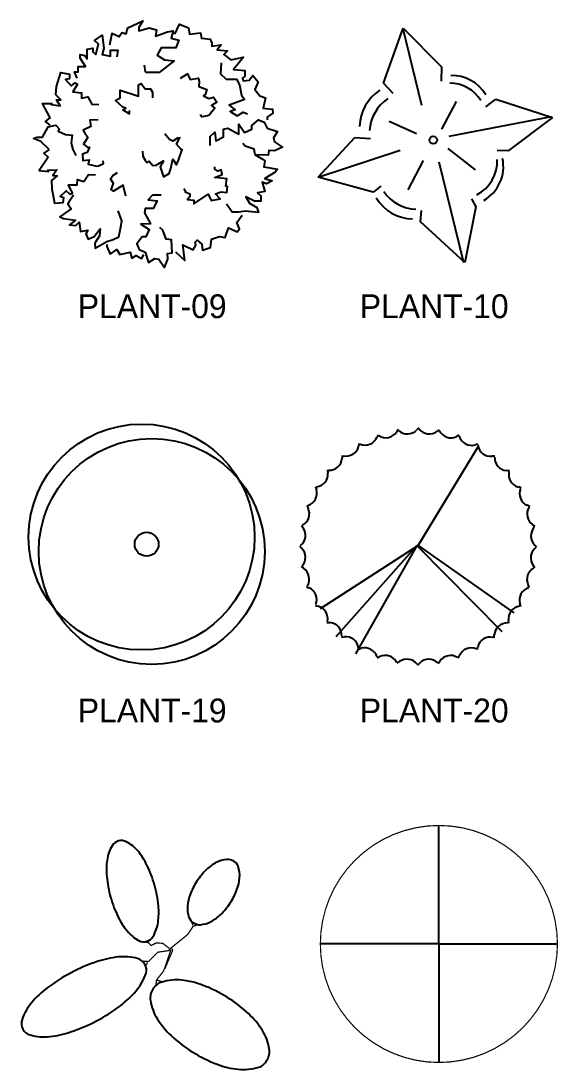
# Model space of a CAD drawing. Extents: x 7.4 to 18.5, y -3.8 to 7.
# Drawn here: x 16.277 to 18.531, y 1.655 to 6.059 of the extents above; entities that cross this region are included whole.
import ezdxf

# ---------------------------------------------------------------- set-up
doc = ezdxf.new("R2010")
doc.units = 0
doc.header["$MEASUREMENT"] = 0
doc.layers.get('0').update_dxf_attribs({"linetype": 'CONTINUOUS'})
doc.layers.add('49', color=1, linetype='CONTINUOUS')
doc.layers.add('51', color=3, linetype='CONTINUOUS')
doc.styles.get("Standard").update_dxf_attribs({"font": 'hand1.shx'})

# ---------------------------------------------------------------- blocks, each defined once
blk = doc.blocks.new('TREE-13')
for points in [[(-21.55, 67.39), (-19.58, 66.68), (-18.68, 69.81), (-10.83, 73.35), (-12.85, 70.01), (-12.85, 68.14), (-7.46, 69.81), (-3.65, 68.77), (-4.1, 65.43), (2.19, 67.72), (5.1, 68.14), (3.98, 64.39), (8.02, 63.35), (6.45, 59.19), (-1.18, 59.19), (-3.2, 55.44), (0.62, 52.94), (5.55, 52.53), (-2.3, 46.28), (-9.03, 46.28), (-9.48, 46.7), (-9.93, 50.24)], [(6, 66.48), (8.47, 71.68), (13.18, 69.81), (13.63, 66.48), (19.46, 67.1), (19.91, 64.39), (24.4, 63.77), (25.3, 61.69), (25.3, 60.23), (30.23, 60.85), (28.21, 58.15), (33.6, 57.73), (31.58, 55.86), (35.35, 53.05)], [(-45.27, 43.31), (-46.62, 46.64), (-44.6, 46.64), (-44.6, 49.55), (-40.78, 49.55), (-43.7, 53.92), (-43.7, 55.8), (-41.23, 55.17), (-39.89, 53.51), (-39.89, 58.5), (-36.97, 59.13), (-36.97, 57.25), (-35.4, 55.8), (-34.05, 61.21), (-36.07, 63.08), (-32.03, 66), (-31.59, 61.83), (-31.14, 59.13), (-32.03, 55.8), (-27.77, 54.96), (-27.77, 58.09), (-23.96, 58.09), (-24.41, 54.55)], [(-21.55, 67.39), (-23.22, 65.01), (-26.99, 66.85), (-28.3, 60.72)], [(30.32, 51.33), (29.87, 45.71), (32.79, 42.79), (38.31, 42.79), (39.88, 39.87), (40.94, 34.53), (42.51, 32.24), (34.39, 29.17), (37.5, 26.76), (35.03, 25.93), (38.56, 23.61), (41.69, 25.58), (44.07, 24.69)], [(35.35, 53.05), (41.87, 54.3), (36.68, 48), (42.6, 47.36), (42.6, 44.48), (41.48, 43.36), (41.8, 41.92), (45, 42.4), (46.92, 44.8), (49.63, 41.45), (47.88, 37.45), (50.56, 34.08), (53.42, 32.98), (52.19, 27.7), (53.47, 27.54), (57.15, 27.06), (57.31, 24.99), (54.43, 22.91), (54.41, 21.49)], [(-59.34, 18.66), (-61.81, 20.74), (-59.34, 22.62), (-63.38, 30.11), (-58.45, 30.11), (-58.9, 29.49), (-54.18, 28.86), (-55.98, 31.99), (-53.73, 31.99), (-56.43, 34.69), (-55.98, 39.06), (-53.73, 46.35), (-49.25, 45.52), (-49.25, 43.02), (-51.27, 42.6), (-48.35, 39.27), (-46.33, 40.94), (-44.98, 40.31), (-47.45, 36.15), (-42.96, 35.73), (-42.96, 32.82), (-39.6, 33.65), (-37.58, 29.7), (-33.89, 29.55)], [(8.96, 43.3), (12.59, 45.58), (13.05, 44.64), (14.07, 42.6), (18.45, 43.39), (18.79, 41.69), (18.61, 39.04), (22.71, 37.37), (21.83, 34.6), (21.03, 34.2), (23.75, 32.77), (26.15, 33.5), (28.04, 30.72), (25.12, 29.03), (26.85, 27.57), (23.88, 23.99), (23.07, 23.59), (20.09, 23.03), (19.44, 24.33)], [(-17.93, 26.42), (-17.93, 24.76), (-21.29, 26.84), (-19.72, 27.67), (-21.29, 28.09), (-25.11, 31.63), (-22.64, 33.09), (-22.64, 37.04), (-12.99, 33.92), (-12.99, 39.96), (-11.65, 40.58), (-9.63, 37.87), (-6.71, 37.87), (-5.81, 36), (-5.81, 33.09)], [(-59.95, 5.95), (-64.28, 10.13), (-68.09, 11.79), (-66.3, 12.42), (-63.38, 12.42), (-60.47, 17.83), (-56.43, 18.66), (-54.63, 16.79), (-55.08, 15.54), (-51.27, 13.87), (-47.9, 13.46), (-48.35, 9.29), (-47.45, 5.96), (-45.88, 2.84)], [(-34.25, 21.59), (-38.53, 21.3), (-38.36, 20.27), (-37.98, 18.01), (-41.98, 16.08), (-41.26, 14.51), (-39.56, 12.47), (-41.89, 8.71), (-39.55, 6.99), (-38.67, 7.13), (-40.03, 4.38), (-42.39, 3.56), (-42.29, 0.2), (-38.93, 0.55), (-39.47, -1.65), (-34.96, -2.8), (-34.08, -2.65), (-31.34, -1.35), (-31.58, 0.09)], [(24.51, 8.17), (24.51, 12.75), (26.98, 15.04), (27.43, 10.46), (31.47, 12.54), (31.47, 16.71), (33.71, 17.12), (39.54, 14), (39.54, 19.2), (42.46, 14.83), (46.27, 16.71), (46.27, 18.58), (49.86, 21.49), (52.78, 20.24), (54.35, 17.12), (59.74, 15.46), (57.72, 12.13), (58.17, 10.04), (62.43, 7.13), (58.17, 5.26), (55.25, 5.46), (54.8, 2.97), (48.07, 3.17), (47.62, 6.09), (42.91, 7.75), (41.56, 9.21)], [(-10.97, 5.1), (-10.85, 2.54), (-9.56, 0.44), (-8.74, -0.9), (-7.5, -0.14), (-5.61, -2.4), (-3.72, -2.29), (0, 0), (-1.72, -3.17), (0.04, -8.41), (3.06, -6.55), (3.89, -3.93), (4.84, 0.87), (6.9, -2.07), (7.85, 0.35), (9.75, 6), (9.4, 5.79), (6.86, 8.71), (8.64, 12.17), (7.34, 11.9), (4.86, 10.37), (3.15, 11.16), (1.27, 13.43), (0.8, 14.19)], [(-59.95, 5.95), (-62.6, 4.11), (-60.33, 2.01), (-65.06, -5.07), (-60.14, -5.54), (-60.53, -4.87), (-55.78, -4.7), (-57.86, -7.64), (-55.63, -7.85), (-58.57, -10.29), (-58.54, -14.68), (-57, -22.15), (-52.45, -21.75), (-52.21, -19.26), (-54.18, -18.65), (-50.96, -15.61), (-49.11, -17.46), (-47.71, -16.97), (-49.77, -12.59), (-45.27, -12.6), (-44.99, -9.7), (-41.72, -10.85), (-39.33, -7.1), (-35.51, -7.31)], [(48.07, 3.17), (52.22, 0.69), (53.12, 0.06), (52.67, -3.06), (59.85, -4.31), (58.5, -5.97), (53.12, -9.3), (56.93, -10.35), (54.02, -12.01), (51.77, -11.18), (53.12, -15.97), (49.3, -16.8), (51.1, -18.26), (51.1, -21.17), (47.73, -21.17), (43.25, -18.88), (45.04, -22.21), (48.86, -24.5), (49.75, -27), (42.8, -26.38), (39.43, -26.79), (36.07, -26.79), (33.08, -22.63)], [(10.76, -14.51), (11.41, -15.56), (11.41, -16.19), (13.87, -17.23), (13.87, -18.9), (12.53, -20.14), (15.89, -20.56), (15.89, -22.43), (23.52, -17.44), (25.09, -20.77), (29.8, -19.94), (27.34, -17.23), (30.25, -16.19), (33.17, -16.61), (33.62, -13.48), (32.72, -13.27), (33.17, -9.32), (26.89, -8.69), (30.7, -7.03), (30.25, -4.74), (28.46, -5.36), (26.89, -4.32), (26.89, -3.07)], [(-19.71, -18.49), (-21.05, -12.7), (-26.23, -15.81), (-27.45, -14.98), (-26.17, -11.85), (-27.67, -9.35), (-26.53, -7.62), (-24.03, -6.12)], [(-47.09, -18.01), (-49.5, -21.53), (-50.06, -22.47), (-48.35, -25.12), (-54.35, -29.25), (-52.44, -30.2), (-46.15, -30.99), (-49.19, -33.52), (-45.84, -33.82), (-44.15, -32.13), (-43.38, -37.04), (-39.56, -36.21), (-40.59, -38.28), (-39.37, -40.93), (-36.31, -39.53), (-33.19, -35.57), (-33.43, -39.35), (-35.94, -43.02), (-35.72, -45.67), (-29.65, -42.2), (-26.42, -41.17), (-23.36, -39.77), (-22.18, -33.73), (-21.74, -31.47), (-23.68, -26.17)], [(-1.12, -17.89), (-5.7, -17.97), (-7.94, -20.47), (-3.36, -20.84), (-5.37, -24.92), (-9.53, -24.99), (-9.91, -27.24), (-6.69, -33.02), (-11.9, -33.1), (-7.48, -35.95), (-9.29, -39.79), (-11.16, -39.82), (-14.01, -43.46), (-12.72, -46.36), (-9.57, -47.88), (-7.81, -53.23), (-4.52, -51.16), (-2.43, -51.57), (0.56, -55.78), (2.36, -51.49), (2.1, -48.58), (4.59, -48.09), (4.27, -41.36), (1.35, -40.96), (-0.39, -36.28), (-1.87, -34.96)], [(6.35, -47.59), (11.21, -52.12), (10.17, -44.02), (15.52, -46.63), (17.05, -44.19), (16.69, -42.65), (17.73, -41.6), (20.18, -43.71), (20.53, -46.76), (24.62, -45.36), (25.26, -41.05), (29.32, -39.62), (32.33, -40.21), (34.1, -35.09), (35.27, -35.64), (38.63, -37.19), (39.87, -35.51), (38.54, -32.22), (41.32, -28.4)], [(-29.65, -43.75), (-29.65, -44.9), (-27.88, -48.91), (-24.42, -46.36), (-22.78, -49.09), (-17.5, -47.81), (-16.59, -50.91), (-14.22, -49.63), (-11.49, -51.09), (-10.27, -49.06)]]:
    blk.add_lwpolyline(points)
blk = doc.blocks.new('DECIDUOUS_-_16')
at = {"xscale": 0.00801, "yscale": 0.00801, "zscale": 0.00801}
blk.add_blockref('TREE-13', (0.0001, -0.1093), dxfattribs=at)
blk = doc.blocks.new('CONIFER-16')
blk.add_blockref('DECIDUOUS_-_16', (0.0213, -0.01))
blk = doc.blocks.new('CONIFER-18')
blk.add_blockref('CONIFER-16', (0.0157, 0.0564))
blk = doc.blocks.new('PLANT-09')
blk.add_blockref('CONIFER-18', (-0.0024, -0.0456))
blk = doc.blocks.new('CONIFER-09')
at = {"layer": '49', "color": 7, "ltscale": 0.037037}
for p, q in [((0.0392, 0.0504), (0.1011, 0.1667)), ((-0.0668, 0.0309), (-0.1806, 0.0819)), ((0.0648, -0.0314), (0.1794, -0.1203)), ((-0.0384, -0.0807), (-0.1023, -0.205))]:
    blk.add_line(p, q, dxfattribs=at)
at = {"layer": '51', "color": 7, "ltscale": 0.037037}
for p, q in [((-0.2049, 0.2439), (-0.1226, 0.4749)), ((-0.1226, 0.4749), (0.0386, 0.3126)), ((-0.0435, 0.1501), (-0.1218, 0.4712)), ((0.0386, 0.3126), (0.0368, 0.2514)), ((-0.1647, 0.1995), (-0.2049, 0.2439)), ((0.2239, 0.1443), (0.2662, 0.1764)), ((0.2662, 0.1764), (0.5037, 0.0994)), ((0.4993, 0.1022), (0.0689, 0.0189)), ((0.5037, 0.0994), (0.3177, -0.0404)), ((-0.4792, -0.1511), (-0.3258, 0.0157)), ((-0.3258, 0.0157), (-0.2601, 0.0112)), ((-0.4756, -0.1503), (-0.1354, -0.0374)), ((0.3177, -0.0404), (0.2718, -0.0391)), ((0.1323, -0.5108), (0.028, -0.0889)), ((-0.2485, -0.2144), (-0.4792, -0.1511)), ((-0.2163, -0.1883), (-0.2485, -0.2144)), ((0.1643, -0.2415), (0.1831, -0.2753)), ((-0.0502, -0.3381), (-0.0453, -0.2914)), ((0.1831, -0.2753), (0.1359, -0.51)), ((0.1359, -0.51), (-0.0502, -0.3381))]:
    blk.add_line(p, q, dxfattribs=at)
blk.add_circle((0.0037, 0.0046), 0.0158, dxfattribs=at)
for centre, radius, start, end in [((0.083, 0.1126), 0.163, 29.8913, 92.0744), ((0.0716, 0.0904), 0.1537, 31.2355, 89.6031), ((-0.1145, 0.055), 0.1911, 123.8656, 177.884), ((-0.0854, 0.0323), 0.1787, 124.599, 176.0357), ((0.1137, -0.084), 0.159, 297.5466, 2.5515), ((0.1339, -0.1068), 0.1641, 299.7718, 12.1796), ((-0.0664, -0.1205), 0.1648, 213.7544, 268.949), ((-0.0789, -0.1428), 0.1836, 211.3063, 268.6343)]:
    blk.add_arc(centre, radius, start, end, dxfattribs=at)
blk = doc.blocks.new('PLANT-10')
blk.add_blockref('CONIFER-09', (-0.0039, -0.0257))
blk = doc.blocks.new('DEC-S13')
at = {"color": 0}
for centre, radius in [((-0.0212, 0.0303), 0.4742), ((0.0212, -0.0303), 0.4742), ((0, 0), 0.0501)]:
    blk.add_circle(centre, radius, dxfattribs=at)
at = {"color": 0, "flags": 1}
for tag, p in [('SIZE', (0, 0)), ('ITEM', (0, -0.0706))]:
    blk.add_attdef(tag, p, '', height=0.0412, dxfattribs=at)
blk = doc.blocks.new('DECIDUOUS-10')
blk.add_blockref('DEC-S13', (0, 0.0059))
blk = doc.blocks.new('PLANT-19')
blk.add_blockref('DECIDUOUS-10', (-0.0156, -0.0087))
blk = doc.blocks.new('DEC-S17')
at = {"color": 0}
for p, q in [((-0.1506, 0.4859), (-0.1556, 0.4748)), ((-0.0667, 0.508), (-0.0735, 0.4979)), ((0.0199, 0.5152), (0.0113, 0.5065)), ((0.1063, 0.5072), (0.0964, 0.5001)), ((-0.2295, 0.4496), (-0.2325, 0.4378)), ((0.1901, 0.4844), (0.1791, 0.4791)), ((0.2686, 0.4474), (0.2569, 0.4441)), ((-0.3008, 0.4001), (-0.3017, 0.3879)), ((0.0177, 0.0221), (0.2703, 0.438)), ((0.3395, 0.3972), (0.3274, 0.396)), ((-0.3625, 0.339), (-0.3613, 0.3268)), ((0.4006, 0.3356), (0.3885, 0.3365)), ((-0.4126, 0.2681), (-0.4093, 0.2563)), ((0.4501, 0.2642), (0.4383, 0.2673)), ((-0.4496, 0.1895), (-0.4443, 0.1786)), ((0.4864, 0.1854), (0.4753, 0.1904)), ((-0.4724, 0.1058), (-0.4654, 0.0959)), ((0.5085, 0.1014), (0.4985, 0.1083)), ((-0.4804, 0.0193), (-0.4717, 0.0108)), ((0.0177, 0.0221), (-0.3942, -0.2448)), ((0.0122, 0.0221), (-0.3283, -0.3625)), ((0.0122, 0.0221), (-0.2459, -0.4331)), ((0.0122, 0.0221), (0.3691, -0.339)), ((0.0177, 0.0221), (0.4186, -0.2605)), ((0.5157, 0.0149), (0.507, 0.0234)), ((-0.4732, -0.0672), (-0.4632, -0.0741)), ((0.5078, -0.0715), (0.5007, -0.0616)), ((-0.4511, -0.1512), (-0.44, -0.1562)), ((0.4849, -0.1553), (0.4797, -0.1443)), ((-0.4148, -0.23), (-0.403, -0.233)), ((0.4479, -0.2338), (0.4446, -0.2221)), ((-0.3653, -0.3013), (-0.3531, -0.3023)), ((0.3978, -0.3047), (0.3966, -0.2926)), ((-0.3042, -0.363), (-0.2921, -0.3618)), ((0.3361, -0.3658), (0.3371, -0.3537)), ((-0.2333, -0.4131), (-0.2215, -0.4098)), ((0.2648, -0.4153), (0.2678, -0.4035)), ((-0.1548, -0.4501), (-0.1438, -0.4449)), ((-0.071, -0.473), (-0.0611, -0.4659)), ((0.0155, -0.4809), (0.024, -0.4722)), ((0.102, -0.4738), (0.1089, -0.4637)), ((0.1859, -0.4517), (0.191, -0.4406))]:
    blk.add_line(p, q, dxfattribs=at)
for centre, start, end in [((-0.1183, 0.5286), 237.307, 325.6422), ((-0.0275, 0.5444), 227.307, 315.6422), ((0.0648, 0.5442), 217.307, 305.6422), ((0.1556, 0.5281), 207.307, 295.6422), ((-0.2051, 0.4972), 247.307, 335.6422), ((0.2422, 0.4963), 197.307, 285.6422), ((0.322, 0.4501), 187.307, 275.6422), ((-0.2851, 0.4512), 257.307, 345.6422), ((-0.3558, 0.3921), 267.307, 355.6422), ((0.3926, 0.3906), 177.307, 265.6422), ((-0.4153, 0.3215), 277.307, 5.6422), ((0.4518, 0.3198), 167.307, 255.6422), ((-0.4615, 0.2417), 287.307, 15.6422), ((0.4977, 0.2399), 157.307, 245.6422), ((-0.4933, 0.1551), 297.307, 25.6422), ((0.5291, 0.1531), 147.307, 235.6422), ((-0.5095, 0.0643), 307.307, 35.6422), ((0.545, 0.0622), 137.307, 225.6422), ((-0.5096, -0.028), 317.307, 45.6422), ((0.5448, -0.03), 127.307, 215.6422), ((-0.4938, -0.1189), 327.307, 55.6422), ((0.5286, -0.1208), 117.307, 205.6422), ((-0.4624, -0.2056), 337.307, 65.6422), ((0.4969, -0.2075), 107.307, 195.6422), ((-0.4164, -0.2856), 347.307, 75.6422), ((0.4506, -0.2873), 97.307, 185.6422), ((-0.3573, -0.3564), 357.307, 85.6422), ((0.3912, -0.3578), 87.307, 175.6422), ((-0.2867, -0.4158), 7.307, 95.6422), ((0.3204, -0.417), 77.307, 165.6422), ((-0.2069, -0.4621), 17.307, 105.6422), ((-0.1203, -0.4938), 27.307, 115.6422), ((0.1537, -0.4943), 57.307, 145.6422), ((0.2404, -0.4629), 67.307, 155.6422), ((-0.0295, -0.51), 37.307, 125.6422), ((0.0628, -0.5102), 47.307, 135.6422)]:
    blk.add_arc(centre, 0.0543, start, end, dxfattribs=at)
blk = doc.blocks.new('DECIDUOUS-11')
blk.add_blockref('DEC-S17', (-0.0118, 0))
blk = doc.blocks.new('PLANT-20')
blk.add_blockref('DECIDUOUS-11', (0.0127, -0.0633))
blk = doc.blocks.new('PERENNIAL-5')
at = {"color": 0}
for points in [[(-0.2137, 0.2393, 0.044807), (-0.1819, 0.1559, 0.058306), (-0.1448, 0.0981, 0.100385), (-0.0934, 0.0562, 0.222738), (-0.0623, 0.0548, 0.191939), (-0.0355, 0.0754, 0.100385), (-0.0147, 0.1348, 0.058306), (-0.0132, 0.2035, 0.044807), (-0.0297, 0.2912, 0.044807), (-0.0615, 0.3746, 0.058306), (-0.0986, 0.4324, 0.100385), (-0.1474, 0.4722, 0.191939), (-0.181, 0.4757, 0.191939), (-0.2078, 0.4552, 0.100385), (-0.2287, 0.3958, 0.058306), (-0.2301, 0.3271, 0.044807)], [(0.288, 0.2156, 0.054971), (0.3164, 0.2715, 0.068784), (0.3275, 0.3205, 0.105694), (0.3213, 0.3696, 0.191537), (0.303, 0.3907, 0.165286), (0.2736, 0.3983, 0.105694), (0.2288, 0.3851, 0.068784), (0.1884, 0.3554, 0.054971), (0.1485, 0.307, 0.054971), (0.1201, 0.2511, 0.068784), (0.109, 0.2021, 0.105694), (0.1148, 0.1558, 0.165286), (0.1335, 0.1319, 0.165286), (0.1628, 0.1243, 0.105694), (0.2076, 0.1375, 0.068784), (0.2481, 0.1672, 0.054971)], [(-0.2728, -0.2794, 0.040516), (-0.1728, -0.2157, 0.053496), (-0.1073, -0.1541, 0.096617), (-0.0648, -0.0792, 0.238747), (-0.07, -0.0431, 0.205254), (-0.1011, -0.018, 0.096617), (-0.1828, -0.0113, 0.053496), (-0.2706, -0.0306, 0.040516), (-0.3795, -0.0773, 0.040516), (-0.4795, -0.141, 0.053496), (-0.545, -0.2026, 0.096617), (-0.5855, -0.274, 0.205254), (-0.5823, -0.3137, 0.205254), (-0.5513, -0.3388, 0.096617), (-0.4695, -0.3455, 0.053496), (-0.3817, -0.3261, 0.040516)], [(0.1308, -0.4111, 0.04933), (0.2338, -0.4618, 0.063131), (0.3212, -0.4826, 0.103315), (0.4083, -0.474, 0.207808), (0.4422, -0.4446, 0.179297), (0.452, -0.3969, 0.103315), (0.4229, -0.3193, 0.063131), (0.3656, -0.25, 0.04933), (0.2746, -0.1801, 0.04933), (0.1716, -0.1293, 0.063131), (0.0842, -0.1085, 0.103315), (0.0018, -0.1167, 0.179297), (-0.0368, -0.1465, 0.179297), (-0.0465, -0.1943, 0.103315), (-0.0174, -0.2718, 0.063131), (0.0398, -0.3411, 0.04933)]]:
    blk.add_lwpolyline(points, format="xyb", close=True, dxfattribs=at)
at = {"color": 0, "const_width": 0.00534}
for points in [[(0.03, 0.0186), (0.109, 0.0825), (0.132, 0.1169), (0.1537, 0.1253), (0.1265, 0.135), (0.1314, 0.1205)], [(0.0318, 0.0252), (0.0047, 0.0463), (-0.0225, 0.0475), (-0.0436, 0.0367), (-0.0538, 0.0475), (-0.0713, 0.0529)], [(-0.0496, 0.0626), (-0.055, 0.0511)], [(-0.081, -0.0291), (-0.055, -0.0303), (-0.0158, 0.0089), (0.0385, 0.0168), (0.0089, -0.0695), (-0.0212, -0.1081), (0.0041, -0.1153)], [(0.0137, -0.0611), (0.0469, 0.0174), (0.0427, 0.0246)], [(-0.0665, -0.049), (-0.0592, -0.0333)], [(-0.0243, -0.1322), (-0.0212, -0.1105)]]:
    blk.add_lwpolyline(points, dxfattribs=at)
blk = doc.blocks.new('PERENNIAL-05')
blk.add_blockref('PERENNIAL-5', (-0.0087, -0.0262))
blk = doc.blocks.new('PLANT-29')
blk.add_blockref('PERENNIAL-05', (0.0254, 0.0127))
blk = doc.blocks.new('PERENNIAL-6')
at = {"color": 0, "const_width": 0.005}
blk.add_lwpolyline([(-0.4879, -0.0074, 1), (0.5071, -0.0074, 1)], format="xyb", close=True, dxfattribs=at)
at = {"color": 0}
for points in [[(0.0096, -0.0074), (0.0096, 0.4901)], [(0.0096, -0.0074), (-0.4879, -0.0074)], [(0.0096, -0.0074), (0.0096, -0.5049)], [(0.0096, -0.0074), (0.5071, -0.0074)]]:
    blk.add_lwpolyline(points, dxfattribs=at)
blk = doc.blocks.new('PERENNIAL-06')
blk.add_blockref('PERENNIAL-6', (0, 0.0087))
blk = doc.blocks.new('PLANT-30')
blk.add_blockref('PERENNIAL-06', (-0.0059, 0.0069))

msp = doc.modelspace()

# ---------------------------------------------------------------- block references
for name, p in [('PLANT-09', (16.84, 5.5803)), ('PLANT-10', (18.0072, 5.5805)), ('PLANT-19', (16.8199, 3.8653)), ('PLANT-20', (17.9252, 3.8989)), ('PLANT-30', (18.027, 2.1761)), ('PLANT-29', (16.8502, 2.1545))]:
    msp.add_blockref(name, p)

# ---------------------------------------------------------------- texts
for s, p in [('PLANT-09', (16.5156, 4.8117)), ('PLANT-10', (17.6991, 4.8117)), ('PLANT-19', (16.5156, 3.1145)), ('PLANT-20', (17.6991, 3.1145))]:
    msp.add_text(s, height=0.1).set_placement(p)

doc.saveas('drawing.dxf')
